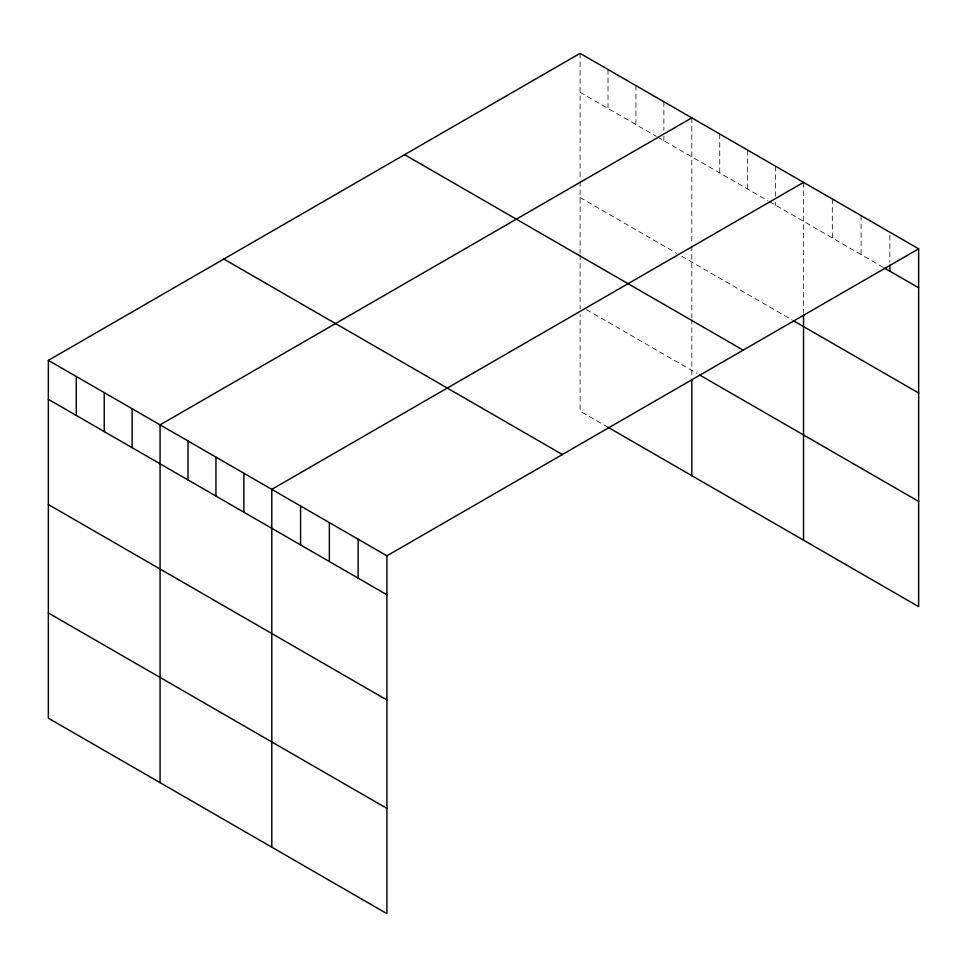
<?xml version="1.0" encoding="UTF-8"?>
<svg xmlns="http://www.w3.org/2000/svg" width="967" height="967" viewBox="0 0 967 967"><rect width="100%" height="100%" fill="white"/><g stroke="black" fill="none" stroke-linecap="round" stroke-linejoin="round"><path stroke-width="0.73" stroke-dasharray="4.83 3.63" d="M580.091 53.366L580.091 179.995M580.091 92.312L656.267 136.299M657.536 137.024L767.991 200.798M769.261 201.535L883.33 267.388M580.091 197.534L676.574 253.245M681.65 256.182L792.106 319.944M586.437 309.609L696.893 373.383M608.013 427.293L580.091 411.168L580.091 314.722M889.87 235.211L889.87 262.178M861.089 215.605L861.089 254.551M832.321 198.984L832.321 237.942M803.541 182.376L803.541 313.393M775.607 166.251L775.607 196.204M775.607 202.2L775.607 205.197M747.672 150.127L747.672 189.073M719.738 133.99L719.738 172.948M691.816 117.865L691.816 244.506M691.816 245.969L691.816 317.756M691.816 319.255L691.816 377.759M663.882 101.74L663.882 130.207M663.882 136.202L663.882 140.686M635.948 85.616L635.948 124.562M608.013 69.491L608.013 108.437M580.091 181.458L580.091 253.245M580.091 254.756L580.091 308.872"/><path stroke-width="1.45" d="M918.65 248.833L386.909 555.832L386.909 913.634L48.35 718.167L48.35 360.353L580.091 53.366L918.65 248.833L918.65 606.647L608.013 427.293M691.816 117.865L160.075 424.864L160.075 782.678M803.541 182.376L271.8 489.362L271.8 847.177M884.636 268.149L918.65 287.779M793.375 320.681L918.65 393.001M404.617 154.672L743.176 350.139M699.431 374.858L918.65 501.414M223.824 259.047L562.383 454.514M48.35 360.353L386.909 555.832M48.35 399.311L386.909 594.778M48.35 504.532L386.909 699.999M48.35 612.945L386.909 808.412M889.87 265.176L889.87 271.171M803.541 314.855L803.541 540.178M691.816 379.221L691.816 475.679M358.141 539.211L358.141 578.157M329.36 522.603L329.36 561.549M300.58 505.983L300.58 544.929M243.865 473.238L243.865 512.196M215.943 457.113L215.943 496.071M188.009 440.988L188.009 479.934M132.141 408.739L132.141 447.685M104.218 392.614L104.218 431.56M76.284 376.489L76.284 415.435"/></g></svg>
